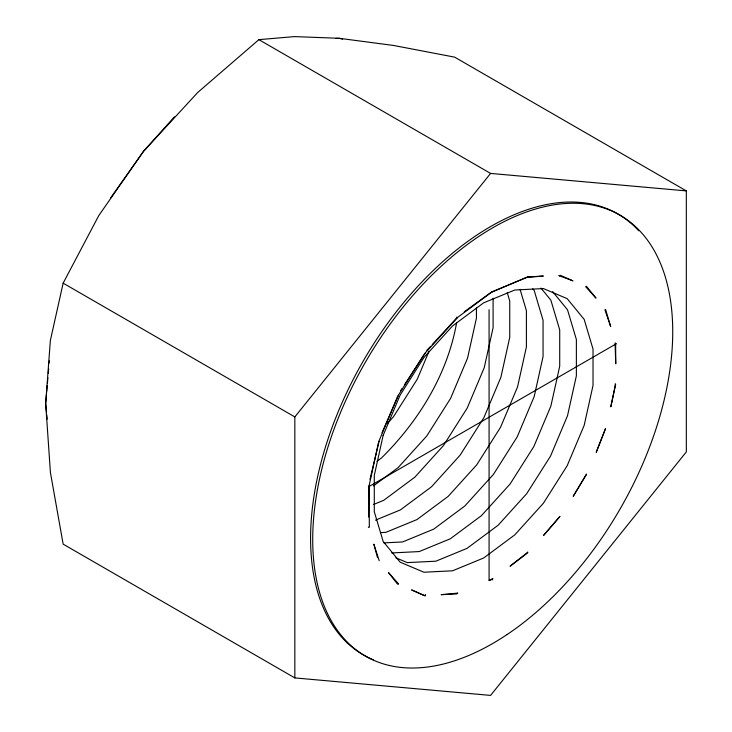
<?xml version="1.0" encoding="UTF-8"?>
<svg xmlns="http://www.w3.org/2000/svg" width="732" height="732" viewBox="0 0 732 732"><rect width="100%" height="100%" fill="white"/><g stroke="black" fill="none" stroke-linecap="round" stroke-linejoin="round"><path stroke-width="1.1" d="M491.986 579.46L492.728 578.481L491.986 579.46L489.077 580.375L489.077 309.709M423.672 354.983L397.677 396.314L378.673 441.808L368.901 486.698L368.553 517.03M46.445 394.566L45.668 403.561L50.417 472.524L63.153 544.151L294.84 677.914L490.586 695.4L686.332 451.891L686.332 190.896L454.636 57.133L393.505 45.448L339.282 38.302L294.557 36.6L258.899 39.647L197.759 92.452L143.536 151.314L110.431 198.198M46.638 392.315L47.223 385.572M47.415 383.321L47.909 377.703M48.294 373.21L48.687 368.708M49.172 363.09L49.364 360.839M379.231 560.758L373.832 544.169L377.511 557.638M174.463 116.809L143.536 151.314L98.811 215.528L63.153 283.156L50.352 340.517L45.668 403.561L46.528 412.464M456.585 322.922C447.389 374.665 418.548 421.284 381.537 457.93L376.962 461.334M379.085 441.323L369.953 479.423M432.209 344.598L456.384 318.329L456.795 317.13M429.034 351.259L417.258 379.203L393.496 416.709L387.466 423.361M398.309 395.683L381.958 432.777M425.182 353.282L404.403 384.913M400.678 390.559L401.923 388.674M492.352 291.912L526.491 277.419L543.354 276.055L527.918 276.916L491.382 292.077L464.234 311.832M294.84 677.914L294.84 416.92L490.586 173.42L686.332 190.896M527.369 277.51L527.918 276.916M457.527 317.551L424.267 354.05M426.774 350.381L430.663 346.254M559.55 275.9L560.255 275.296L572.955 280.841L558.726 275.561M373.476 485.92L398.199 467.547L426.802 435.943L450.573 398.437L467.574 358.067L476.441 318.109L476.441 307.888M492.718 291.391L456.384 318.329M616.371 343.72L369.074 486.496L369.331 526.875L369.084 527.461L368.333 527.132M489.077 580.375L492.352 578.939L492.718 579.89M373.347 504.568L383.724 500.304L414.852 477.163L443.464 445.559L467.226 408.053L484.236 367.684L493.094 327.726L493.094 298.217M375.47 520.159L400.377 509.92L431.505 486.78L460.117 455.176L483.889 417.67L500.889 377.3L509.747 337.342L509.747 301.026L507.221 292.526M380.402 532.612L385.901 532.338L417.039 519.537L448.167 496.388L476.77 464.793L500.542 427.287L517.542 386.917L526.409 346.959L526.409 310.642L520.077 289.405M383.852 542.888L402.563 541.954L433.692 529.154L464.82 506.004L493.432 474.409L517.195 436.903L534.204 396.534L543.062 356.575L543.062 320.259L534.204 290.522L532.786 288.801M391.712 552.944L419.216 551.571L450.345 538.77L481.473 515.621L510.085 484.026L533.857 446.52L550.857 406.15L559.715 366.192L559.715 329.876L550.857 300.138L540.939 288.051M335.97 38.43L339.282 38.302L342.594 39.162M395.893 557.802L407.267 562.615L435.869 561.188L467.007 548.378L498.135 525.237L526.738 493.633L550.51 456.137L567.51 415.767L576.377 375.8L576.377 339.492L567.51 309.755L552.633 291.62M258.899 39.647L490.586 173.42M63.153 283.156L294.84 416.92M585.6 286.642L596.022 298.153L586.396 286.249M368.333 486.075L368.901 486.698M46.738 414.687L47.168 419.143M373.256 659.779A254.571 146.976 -60 0 1 370.218 349.356A254.571 146.976 -60 0 1 638.734 230.8M605.474 428.723L596.269 452.193L605.474 428.723M586.488 474.226L573.302 496.177L586.488 474.226M615.374 384.822L610.808 406.846L615.639 384.355L615.255 383.797L615.374 384.822M383.147 435.43L374.29 475.397L374.29 511.714L383.147 541.442L400.148 562.176L423.92 572.232L452.532 570.804L483.66 557.994L514.788 534.854L543.4 503.25L567.163 465.753L584.173 425.383L593.03 385.416L593.03 349.1L584.173 319.372L567.163 298.638L543.4 288.582L514.788 290.009L483.66 302.819L452.532 325.96L423.92 357.564L400.148 395.07L383.147 435.43M559.861 516.527L543.592 535.394L559.861 516.527M527.763 552.202L527.177 553.301L510.058 566.202L527.763 552.202M457.674 593.121L456.795 593.936L441.167 594.686L457.674 593.121M425.42 594.97L424.45 595.555L411.567 589.901L425.182 595.976L425.42 594.97M398.528 583.88L397.577 584.182L388.5 572.598L398.528 583.88M605.62 309.691L604.897 309.755L610.68 326.573L605.62 309.691M615.639 343.299L615.054 343.043L615.749 363.813L615.639 343.299M507.203 634.461A254.571 146.976 -60 0 0 640.866 232.035A254.571 146.976 -60 0 0 330.095 440.426A254.571 146.976 -60 0 0 507.203 634.461"/></g></svg>
